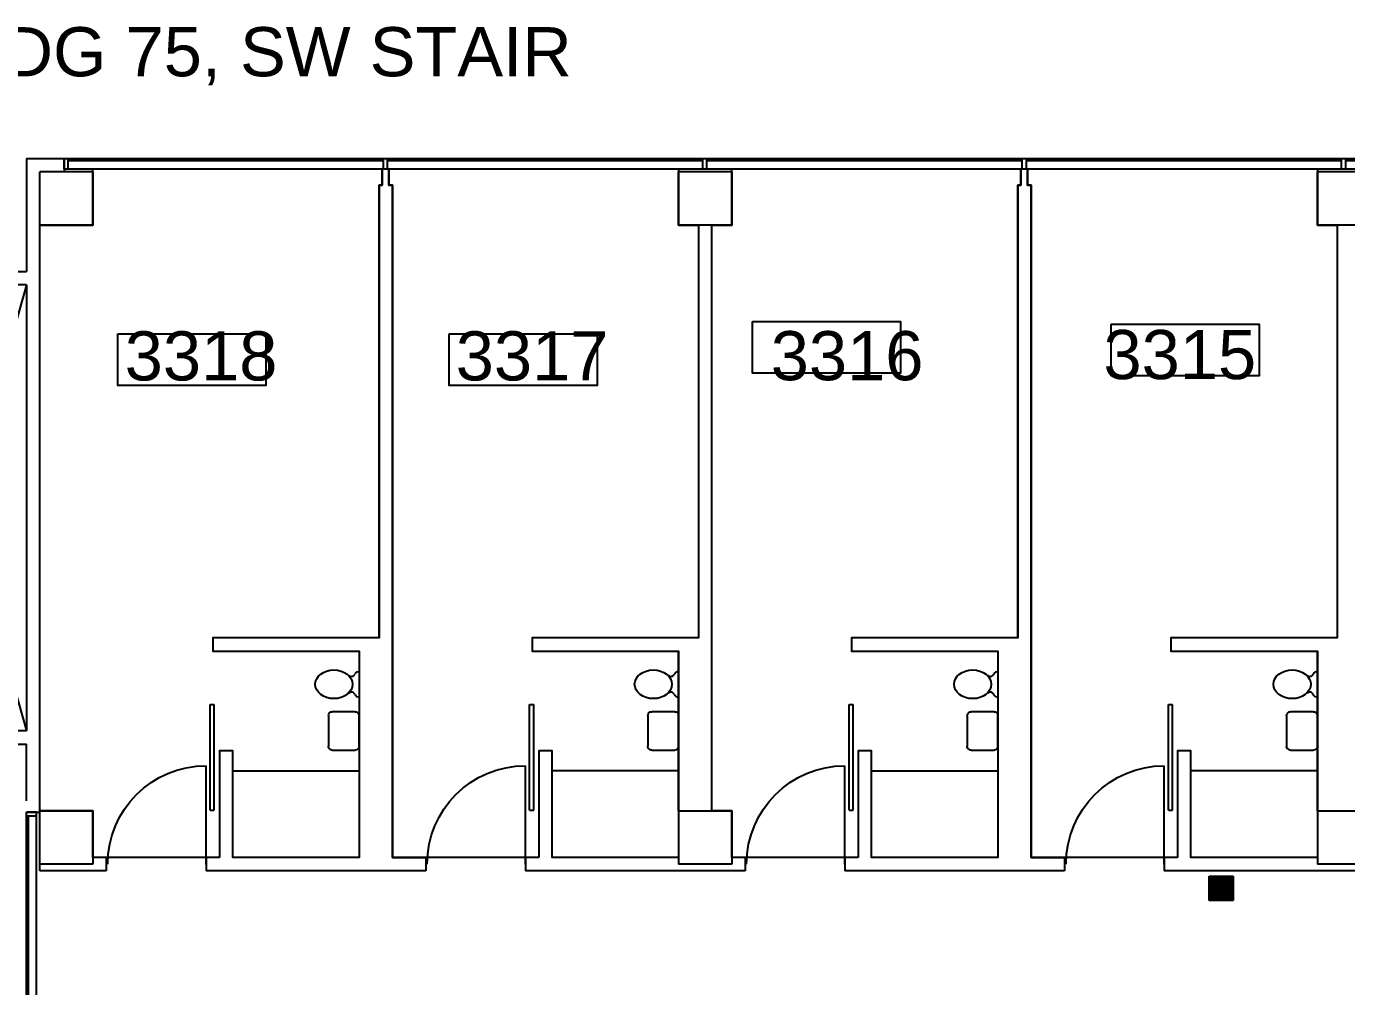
# Model space of a CAD drawing. Extents: x 338 to 7662, y 1527 to 4766.
# Drawn here: x 4640 to 5284, y 4285 to 4754 of the extents above; entities that cross this region are included whole.
import ezdxf

# ---------------------------------------------------------------- set-up
doc = ezdxf.new("R2010")
doc.units = 0
doc.header["$LTSCALE"] = 150
doc.header["$MEASUREMENT"] = 0
doc.layers.get('0').update_dxf_attribs({"linetype": 'CONTINUOUS'})
for name, color, linetype in [('A-ANNO-TEXT-STAIR', 4, 'CONTINUOUS'), ('A-ANNO-TX192', 4, 'CONTINUOUS'), ('A-COLS', 5, 'CONTINUOUS'), ('A-DOOR', 2, 'CONTINUOUS'), ('A-FLOR-PFIX', 2, 'CONTINUOUS'), ('A-GLAZ', 2, 'CONTINUOUS'), ('A-GLAZ-SILL', 1, 'CONTINUOUS'), ('A-SHFT', 1, 'CONTINUOUS'), ('A-WALL-FULL', 6, 'CONTINUOUS'), ('X-MEDGAS', 5, 'CONTINUOUS')]:
    doc.layers.add(name, color=color, linetype=linetype)
doc.styles.add('ARIAL', font='arial.ttf')

# ---------------------------------------------------------------- blocks, each defined once
blk = doc.blocks.new('FIREPULL')
at = {"layer": 'X-MEDGAS'}
for p, q in [((-5.91, 0), (-5.91, 11.81)), ((-5.91, 11.81), (5.91, 11.81)), ((-5.9, 0), (-5.9, 11.81)), ((-5.87, 0), (-5.87, 11.81)), ((-5.84, 0), (-5.84, 11.81)), ((-5.81, 0), (-5.81, 11.81)), ((-5.78, 0), (-5.78, 11.81)), ((-5.75, 0), (-5.75, 11.81)), ((-5.72, 0), (-5.72, 11.81)), ((-5.69, 0), (-5.69, 11.81)), ((-5.65, 0), (-5.65, 11.81)), ((-5.62, 0), (-5.62, 11.81)), ((-5.59, 0), (-5.59, 11.81)), ((-5.56, 0), (-5.56, 11.81)), ((-5.53, 0), (-5.53, 11.81)), ((-5.5, 0), (-5.5, 11.81)), ((-5.47, 0), (-5.47, 11.81)), ((-5.44, 0), (-5.44, 11.81)), ((-5.4, 0), (-5.4, 11.81)), ((-5.37, 0), (-5.37, 11.81)), ((-5.34, 0), (-5.34, 11.81)), ((-5.31, 0), (-5.31, 11.81)), ((-5.28, 0), (-5.28, 11.81)), ((-5.25, 0), (-5.25, 11.81)), ((-5.22, 0), (-5.22, 11.81)), ((-5.19, 0), (-5.19, 11.81)), ((-5.15, 0), (-5.15, 11.81)), ((-5.12, 0), (-5.12, 11.81)), ((-5.09, 0), (-5.09, 11.81)), ((-5.06, 0), (-5.06, 11.81)), ((-5.03, 0), (-5.03, 11.81)), ((-5, 0), (-5, 11.81)), ((-4.97, 0), (-4.97, 11.81)), ((-4.94, 0), (-4.94, 11.81)), ((-4.9, 0), (-4.9, 11.81)), ((-4.87, 0), (-4.87, 11.81)), ((-4.84, 0), (-4.84, 11.81)), ((-4.81, 0), (-4.81, 11.81)), ((-4.78, 0), (-4.78, 11.81)), ((-4.75, 0), (-4.75, 11.81)), ((-4.72, 0), (-4.72, 11.81)), ((-4.69, 0), (-4.69, 11.81)), ((-4.65, 0), (-4.65, 11.81)), ((-4.62, 0), (-4.62, 11.81)), ((-4.59, 0), (-4.59, 11.81)), ((-4.56, 0), (-4.56, 11.81)), ((-4.53, 0), (-4.53, 11.81)), ((-4.5, 0), (-4.5, 11.81)), ((-4.47, 0), (-4.47, 11.81)), ((-4.44, 0), (-4.44, 11.81)), ((-4.4, 0), (-4.4, 11.81)), ((-4.37, 0), (-4.37, 11.81)), ((-4.34, 0), (-4.34, 11.81)), ((-4.31, 0), (-4.31, 11.81)), ((-4.28, 0), (-4.28, 11.81)), ((-4.25, 0), (-4.25, 11.81)), ((-4.22, 0), (-4.22, 11.81)), ((-4.19, 0), (-4.19, 11.81)), ((-4.15, 0), (-4.15, 11.81)), ((-4.12, 0), (-4.12, 11.81)), ((-4.09, 0), (-4.09, 11.81)), ((-4.06, 0), (-4.06, 11.81)), ((-4.03, 0), (-4.03, 11.81)), ((-4, 0), (-4, 11.81)), ((-3.97, 0), (-3.97, 11.81)), ((-3.94, 0), (-3.94, 11.81)), ((-3.9, 0), (-3.9, 11.81)), ((-3.87, 0), (-3.87, 11.81)), ((-3.84, 0), (-3.84, 11.81)), ((-3.81, 0), (-3.81, 11.81)), ((-3.78, 0), (-3.78, 11.81)), ((-3.75, 0), (-3.75, 11.81)), ((-3.72, 0), (-3.72, 11.81)), ((-3.69, 0), (-3.69, 11.81)), ((-3.65, 0), (-3.65, 11.81)), ((-3.62, 0), (-3.62, 11.81)), ((-3.59, 0), (-3.59, 11.81)), ((-3.56, 0), (-3.56, 11.81)), ((-3.53, 0), (-3.53, 11.81)), ((-3.5, 0), (-3.5, 11.81)), ((-3.47, 0), (-3.47, 11.81)), ((-3.44, 0), (-3.44, 11.81)), ((-3.4, 0), (-3.4, 11.81)), ((-3.37, 0), (-3.37, 11.81)), ((-3.34, 0), (-3.34, 11.81)), ((-3.31, 0), (-3.31, 11.81)), ((-3.28, 0), (-3.28, 11.81)), ((-3.25, 0), (-3.25, 11.81)), ((-3.22, 0), (-3.22, 11.81)), ((-3.19, 0), (-3.19, 11.81)), ((-3.15, 0), (-3.15, 11.81)), ((-3.12, 0), (-3.12, 11.81)), ((-3.09, 0), (-3.09, 11.81)), ((-3.06, 0), (-3.06, 11.81)), ((-3.03, 0), (-3.03, 11.81)), ((-3, 0), (-3, 11.81)), ((-2.97, 0), (-2.97, 11.81)), ((-2.94, 0), (-2.94, 11.81)), ((-2.9, 0), (-2.9, 11.81)), ((-2.87, 0), (-2.87, 11.81)), ((-2.84, 0), (-2.84, 11.81)), ((-2.81, 0), (-2.81, 11.81)), ((-2.78, 0), (-2.78, 11.81)), ((-2.75, 0), (-2.75, 11.81)), ((-2.72, 0), (-2.72, 11.81)), ((-2.69, 0), (-2.69, 11.81)), ((-2.65, 0), (-2.65, 11.81)), ((-2.62, 0), (-2.62, 11.81)), ((-2.59, 0), (-2.59, 11.81)), ((-2.56, 0), (-2.56, 11.81)), ((-2.53, 0), (-2.53, 11.81)), ((-2.5, 0), (-2.5, 11.81)), ((-2.47, 0), (-2.47, 11.81)), ((-2.44, 0), (-2.44, 11.81)), ((-2.4, 0), (-2.4, 11.81)), ((-2.37, 0), (-2.37, 11.81)), ((-2.34, 0), (-2.34, 11.81)), ((-2.31, 0), (-2.31, 11.81)), ((-2.28, 0), (-2.28, 11.81)), ((-2.25, 0), (-2.25, 11.81)), ((-2.22, 0), (-2.22, 11.81)), ((-2.19, 0), (-2.19, 11.81)), ((-2.15, 0), (-2.15, 11.81)), ((-2.12, 0), (-2.12, 11.81)), ((-2.09, 0), (-2.09, 11.81)), ((-2.06, 0), (-2.06, 11.81)), ((-2.03, 0), (-2.03, 11.81)), ((-2, 0), (-2, 11.81)), ((-1.97, 0), (-1.97, 11.81)), ((-1.94, 0), (-1.94, 11.81)), ((-1.9, 0), (-1.9, 11.81)), ((-1.87, 0), (-1.87, 11.81)), ((-1.84, 0), (-1.84, 11.81)), ((-1.81, 0), (-1.81, 11.81)), ((-1.78, 0), (-1.78, 11.81)), ((-1.75, 0), (-1.75, 11.81)), ((-1.72, 0), (-1.72, 11.81)), ((-1.69, 0), (-1.69, 11.81)), ((-1.65, 0), (-1.65, 11.81)), ((-1.62, 0), (-1.62, 11.81)), ((-1.59, 0), (-1.59, 11.81)), ((-1.56, 0), (-1.56, 11.81)), ((-1.53, 0), (-1.53, 11.81)), ((-1.5, 0), (-1.5, 11.81)), ((-1.47, 0), (-1.47, 11.81)), ((-1.44, 0), (-1.44, 11.81)), ((-1.4, 0), (-1.4, 11.81)), ((-1.37, 0), (-1.37, 11.81)), ((-1.34, 0), (-1.34, 11.81)), ((-1.31, 0), (-1.31, 11.81)), ((-1.28, 0), (-1.28, 11.81)), ((-1.25, 0), (-1.25, 11.81)), ((-1.22, 0), (-1.22, 11.81)), ((-1.19, 0), (-1.19, 11.81)), ((-1.15, 0), (-1.15, 11.81)), ((-1.12, 0), (-1.12, 11.81)), ((-1.09, 0), (-1.09, 11.81)), ((-1.06, 0), (-1.06, 11.81)), ((-1.03, 0), (-1.03, 11.81)), ((-1, 0), (-1, 11.81)), ((-0.97, 0), (-0.97, 11.81)), ((-0.94, 0), (-0.94, 11.81)), ((-0.9, 0), (-0.9, 11.81)), ((-0.87, 0), (-0.87, 11.81)), ((-0.84, 0), (-0.84, 11.81)), ((-0.81, 0), (-0.81, 11.81)), ((-0.78, 0), (-0.78, 11.81)), ((-0.75, 0), (-0.75, 11.81)), ((-0.72, 0), (-0.72, 11.81)), ((-0.69, 0), (-0.69, 11.81)), ((-0.65, 0), (-0.65, 11.81)), ((-0.62, 0), (-0.62, 11.81)), ((-0.59, 0), (-0.59, 11.81)), ((-0.56, 0), (-0.56, 11.81)), ((-0.53, 0), (-0.53, 11.81)), ((-0.5, 0), (-0.5, 11.81)), ((-0.47, 0), (-0.47, 11.81)), ((-0.44, 0), (-0.44, 11.81)), ((-0.4, 0), (-0.4, 11.81)), ((-0.37, 0), (-0.37, 11.81)), ((-0.34, 0), (-0.34, 11.81)), ((-0.31, 0), (-0.31, 11.81)), ((-0.28, 0), (-0.28, 11.81)), ((-0.25, 0), (-0.25, 11.81)), ((-0.22, 0), (-0.22, 11.81)), ((-0.19, 0), (-0.19, 11.81)), ((-0.15, 0), (-0.15, 11.81)), ((-0.12, 0), (-0.12, 11.81)), ((-0.09, 0), (-0.09, 11.81)), ((-0.06, 0), (-0.06, 11.81)), ((-0.03, 0), (-0.03, 11.81)), ((0, 0), (0, 11.81)), ((0.03, 0), (0.03, 11.81)), ((0.06, 0), (0.06, 11.81)), ((0.1, 0), (0.1, 11.81)), ((0.13, 0), (0.13, 11.81)), ((0.16, 0), (0.16, 11.81)), ((0.19, 0), (0.19, 11.81)), ((0.22, 0), (0.22, 11.81)), ((0.25, 0), (0.25, 11.81)), ((0.28, 0), (0.28, 11.81)), ((0.31, 0), (0.31, 11.81)), ((0.35, 0), (0.35, 11.81)), ((0.38, 0), (0.38, 11.81)), ((0.41, 0), (0.41, 11.81)), ((0.44, 0), (0.44, 11.81)), ((0.47, 0), (0.47, 11.81)), ((0.5, 0), (0.5, 11.81)), ((0.53, 0), (0.53, 11.81)), ((0.56, 0), (0.56, 11.81)), ((0.6, 0), (0.6, 11.81)), ((0.63, 0), (0.63, 11.81)), ((0.66, 0), (0.66, 11.81)), ((0.69, 0), (0.69, 11.81)), ((0.72, 0), (0.72, 11.81)), ((0.75, 0), (0.75, 11.81)), ((0.78, 0), (0.78, 11.81)), ((0.81, 0), (0.81, 11.81)), ((0.85, 0), (0.85, 11.81)), ((0.88, 0), (0.88, 11.81)), ((0.91, 0), (0.91, 11.81)), ((0.94, 0), (0.94, 11.81)), ((0.97, 0), (0.97, 11.81)), ((1, 0), (1, 11.81)), ((1.03, 0), (1.03, 11.81)), ((1.06, 0), (1.06, 11.81)), ((1.1, 0), (1.1, 11.81)), ((1.13, 0), (1.13, 11.81)), ((1.16, 0), (1.16, 11.81)), ((1.19, 0), (1.19, 11.81)), ((1.22, 0), (1.22, 11.81)), ((1.25, 0), (1.25, 11.81)), ((1.28, 0), (1.28, 11.81)), ((1.31, 0), (1.31, 11.81)), ((1.35, 0), (1.35, 11.81)), ((1.38, 0), (1.38, 11.81)), ((1.41, 0), (1.41, 11.81)), ((1.44, 0), (1.44, 11.81)), ((1.47, 0), (1.47, 11.81)), ((1.5, 0), (1.5, 11.81)), ((1.53, 0), (1.53, 11.81)), ((1.56, 0), (1.56, 11.81)), ((1.6, 0), (1.6, 11.81)), ((1.63, 0), (1.63, 11.81)), ((1.66, 0), (1.66, 11.81)), ((1.69, 0), (1.69, 11.81)), ((1.72, 0), (1.72, 11.81)), ((1.75, 0), (1.75, 11.81)), ((1.78, 0), (1.78, 11.81)), ((1.81, 0), (1.81, 11.81)), ((1.85, 0), (1.85, 11.81)), ((1.88, 0), (1.88, 11.81)), ((1.91, 0), (1.91, 11.81)), ((1.94, 0), (1.94, 11.81)), ((1.97, 0), (1.97, 11.81)), ((2, 0), (2, 11.81)), ((2.03, 0), (2.03, 11.81)), ((2.06, 0), (2.06, 11.81)), ((2.1, 0), (2.1, 11.81)), ((2.13, 0), (2.13, 11.81)), ((2.16, 0), (2.16, 11.81)), ((2.19, 0), (2.19, 11.81)), ((2.22, 0), (2.22, 11.81)), ((2.25, 0), (2.25, 11.81)), ((2.28, 0), (2.28, 11.81)), ((2.31, 0), (2.31, 11.81)), ((2.35, 0), (2.35, 11.81)), ((2.38, 0), (2.38, 11.81)), ((2.41, 0), (2.41, 11.81)), ((2.44, 0), (2.44, 11.81)), ((2.47, 0), (2.47, 11.81)), ((2.5, 0), (2.5, 11.81)), ((2.53, 0), (2.53, 11.81)), ((2.56, 0), (2.56, 11.81)), ((2.6, 0), (2.6, 11.81)), ((2.63, 0), (2.63, 11.81)), ((2.66, 0), (2.66, 11.81)), ((2.69, 0), (2.69, 11.81)), ((2.72, 0), (2.72, 11.81)), ((2.75, 0), (2.75, 11.81)), ((2.78, 0), (2.78, 11.81)), ((2.81, 0), (2.81, 11.81)), ((2.85, 0), (2.85, 11.81)), ((2.88, 0), (2.88, 11.81)), ((2.91, 0), (2.91, 11.81)), ((2.94, 0), (2.94, 11.81)), ((2.97, 0), (2.97, 11.81)), ((3, 0), (3, 11.81)), ((3.03, 0), (3.03, 11.81)), ((3.06, 0), (3.06, 11.81)), ((3.1, 0), (3.1, 11.81)), ((3.13, 0), (3.13, 11.81)), ((3.16, 0), (3.16, 11.81)), ((3.19, 0), (3.19, 11.81)), ((3.22, 0), (3.22, 11.81)), ((3.25, 0), (3.25, 11.81)), ((3.28, 0), (3.28, 11.81)), ((3.31, 0), (3.31, 11.81)), ((3.35, 0), (3.35, 11.81)), ((3.38, 0), (3.38, 11.81)), ((3.41, 0), (3.41, 11.81)), ((3.44, 0), (3.44, 11.81)), ((3.47, 0), (3.47, 11.81)), ((3.5, 0), (3.5, 11.81)), ((3.53, 0), (3.53, 11.81)), ((3.56, 0), (3.56, 11.81)), ((3.6, 0), (3.6, 11.81)), ((3.63, 0), (3.63, 11.81)), ((3.66, 0), (3.66, 11.81)), ((3.69, 0), (3.69, 11.81)), ((3.72, 0), (3.72, 11.81)), ((3.75, 0), (3.75, 11.81)), ((3.78, 0), (3.78, 11.81)), ((3.81, 0), (3.81, 11.81)), ((3.85, 0), (3.85, 11.81)), ((3.88, 0), (3.88, 11.81)), ((3.91, 0), (3.91, 11.81)), ((3.94, 0), (3.94, 11.81)), ((3.97, 0), (3.97, 11.81)), ((4, 0), (4, 11.81)), ((4.03, 0), (4.03, 11.81)), ((4.06, 0), (4.06, 11.81)), ((4.1, 0), (4.1, 11.81)), ((4.13, 0), (4.13, 11.81)), ((4.16, 0), (4.16, 11.81)), ((4.19, 0), (4.19, 11.81)), ((4.22, 0), (4.22, 11.81)), ((4.25, 0), (4.25, 11.81)), ((4.28, 0), (4.28, 11.81)), ((4.31, 0), (4.31, 11.81)), ((4.35, 0), (4.35, 11.81)), ((4.38, 0), (4.38, 11.81)), ((4.41, 0), (4.41, 11.81)), ((4.44, 0), (4.44, 11.81)), ((4.47, 0), (4.47, 11.81)), ((4.5, 0), (4.5, 11.81)), ((4.53, 0), (4.53, 11.81)), ((4.56, 0), (4.56, 11.81)), ((4.6, 0), (4.6, 11.81)), ((4.63, 0), (4.63, 11.81)), ((4.66, 0), (4.66, 11.81)), ((4.69, 0), (4.69, 11.81)), ((4.72, 0), (4.72, 11.81)), ((4.75, 0), (4.75, 11.81)), ((4.78, 0), (4.78, 11.81)), ((4.81, 0), (4.81, 11.81)), ((4.85, 0), (4.85, 11.81)), ((4.88, 0), (4.88, 11.81)), ((4.91, 0), (4.91, 11.81)), ((4.94, 0), (4.94, 11.81)), ((4.97, 0), (4.97, 11.81)), ((5, 0), (5, 11.81)), ((5.03, 0), (5.03, 11.81)), ((5.06, 0), (5.06, 11.81)), ((5.1, 0), (5.1, 11.81)), ((5.13, 0), (5.13, 11.81)), ((5.16, 0), (5.16, 11.81)), ((5.19, 0), (5.19, 11.81)), ((5.22, 0), (5.22, 11.81)), ((5.25, 0), (5.25, 11.81)), ((5.28, 0), (5.28, 11.81)), ((5.31, 0), (5.31, 11.81)), ((5.35, 0), (5.35, 11.81)), ((5.38, 0), (5.38, 11.81)), ((5.41, 0), (5.41, 11.81)), ((5.44, 0), (5.44, 11.81)), ((5.47, 0), (5.47, 11.81)), ((5.5, 0), (5.5, 11.81)), ((5.53, 0), (5.53, 11.81)), ((5.56, 0), (5.56, 11.81)), ((5.6, 0), (5.6, 11.81)), ((5.63, 0), (5.63, 11.81)), ((5.66, 0), (5.66, 11.81)), ((5.69, 0), (5.69, 11.81)), ((5.72, 0), (5.72, 11.81)), ((5.75, 0), (5.75, 11.81)), ((5.78, 0), (5.78, 11.81)), ((5.81, 0), (5.81, 11.81)), ((5.85, 0), (5.85, 11.81)), ((5.88, 0), (5.88, 11.81)), ((5.91, 11.81), (5.91, 0)), ((5.91, 0), (-5.91, 0))]:
    blk.add_line(p, q, dxfattribs=at)
blk = doc.blocks.new('window')
at = {"layer": 'A-GLAZ'}
for p, q in [((0, 5), (0, 0)), ((2, 5), (2, 0)), ((2, 1), (156, 1))]:
    blk.add_line(p, q, dxfattribs=at)
at = {"layer": 'A-GLAZ', "linetype": 'Continuous'}
for p, q in [((0, 5), (2, 5)), ((0, 0), (2, 0))]:
    blk.add_line(p, q, dxfattribs=at)
at = {"layer": 'A-GLAZ-SILL'}
for p, q in [((2, 5), (156, 5)), ((2, 0), (156, 0))]:
    blk.add_line(p, q, dxfattribs=at)

msp = doc.modelspace()

# ---------------------------------------------------------------- linework, layer by layer
at = {"layer": 'A-COLS', "linetype": 'Continuous'}
for p, q in [((4672, 4683), (4646, 4683)), ((4646, 4657), (4646, 4683)), ((4984, 4683), (4958, 4683)), ((5296, 4683), (5270, 4683)), ((4646, 4345), (4646, 4371)), ((4958, 4371), (4958, 4345)), ((5270, 4371), (5270, 4345))]:
    msp.add_line(p, q, dxfattribs=at)
at = {"layer": 'A-COLS'}
for p, q in [((4672, 4683), (4672, 4657)), ((4958, 4657), (4958, 4683)), ((4984, 4683), (4984, 4657)), ((5270, 4657), (5270, 4683)), ((4672, 4657), (4646, 4657)), ((4984, 4657), (4958, 4657)), ((5296, 4657), (5270, 4657)), ((4646, 4371), (4672, 4371)), ((4672, 4371), (4672, 4345)), ((4958, 4371), (4984, 4371)), ((4984, 4371), (4984, 4345)), ((5270, 4371), (5296, 4371)), ((4672, 4345), (4646, 4345)), ((4984, 4345), (4958, 4345)), ((5296, 4345), (5270, 4345))]:
    msp.add_line(p, q, dxfattribs=at)
at = {"layer": 'A-DOOR'}
for p, q in [((4729.27, 4371.25), (4729.27, 4422.92)), ((4729.27, 4422.92), (4731.27, 4422.92)), ((4731.27, 4371.25), (4731.27, 4422.92)), ((4885.27, 4371.25), (4885.27, 4422.92)), ((4885.27, 4422.92), (4887.27, 4422.92)), ((4887.27, 4371.25), (4887.27, 4422.92)), ((5041.27, 4371.25), (5041.27, 4422.92)), ((5041.27, 4422.92), (5043.27, 4422.92)), ((5043.27, 4371.25), (5043.27, 4422.92)), ((5197.27, 4422.92), (5199.27, 4422.92)), ((5197.27, 4371.25), (5197.27, 4422.92)), ((5199.27, 4371.25), (5199.27, 4422.92)), ((4727.25, 4345), (4727.25, 4393)), ((4883.25, 4345), (4883.25, 4393)), ((5039.25, 4345), (5039.25, 4393)), ((5195.25, 4345), (5195.25, 4393)), ((4729.27, 4371.25), (4731.27, 4371.25)), ((4885.27, 4371.25), (4887.27, 4371.25)), ((5041.27, 4371.25), (5043.27, 4371.25)), ((5197.27, 4371.25), (5199.27, 4371.25))]:
    msp.add_line(p, q, dxfattribs=at)
at = {"layer": 'A-DOOR', "extrusion": (0, 0, -1)}
for centre in [(4727.25, 4345), (4883.25, 4345), (5039.25, 4345), (5195.25, 4345)]:
    msp.add_ellipse(centre, major_axis=(-33.94, 33.94), ratio=1, start_param=5.497787, end_param=7.068583, dxfattribs=at)
at = {"layer": 'A-FLOR-PFIX'}
for p, q in [((4802, 4438.75), (4802, 4426.75)), ((4958, 4438.75), (4958, 4426.75)), ((5114, 4438.75), (5114, 4426.75)), ((5270, 4438.75), (5270, 4426.75)), ((4787, 4417.5), (4787, 4402.5)), ((4800.12, 4419.38), (4788.88, 4419.38)), ((4802, 4402.5), (4802, 4417.5)), ((4943, 4417.5), (4943, 4402.5)), ((4956.12, 4419.38), (4944.88, 4419.38)), ((4958, 4402.5), (4958, 4417.5)), ((5099, 4417.5), (5099, 4402.5)), ((5112.12, 4419.38), (5100.88, 4419.38)), ((5114, 4402.5), (5114, 4417.5)), ((5255, 4417.5), (5255, 4402.5)), ((5268.12, 4419.38), (5256.88, 4419.38)), ((5270, 4402.5), (5270, 4417.5)), ((4788.88, 4400.62), (4800.12, 4400.62)), ((4944.88, 4400.62), (4956.12, 4400.62)), ((5100.88, 4400.62), (5112.12, 4400.62)), ((5256.88, 4400.62), (5268.12, 4400.62)), ((4740.25, 4390.5), (4802, 4390.5)), ((4958, 4390.5), (4896.25, 4390.5)), ((5052.25, 4390.5), (5114, 4390.5)), ((5270, 4390.5), (5208.25, 4390.5))]:
    msp.add_line(p, q, dxfattribs=at)
for centre, radius, start, end in [((4798.3, 4438.45), 1.83, 224.34402, 337.6996), ((4801.5, 4437.25), 1.58, 71.56505, 161.56505), ((4954.3, 4438.45), 1.83, 224.34402, 337.6996), ((4957.5, 4437.25), 1.58, 71.56505, 161.56505), ((5110.3, 4438.45), 1.83, 224.34402, 337.6996), ((5113.5, 4437.25), 1.58, 71.56505, 161.56505), ((5266.3, 4438.45), 1.83, 224.34402, 337.6996), ((5269.5, 4437.25), 1.58, 71.56505, 161.56505), ((4798.33, 4427.08), 1.79, 21.79875, 138.25713), ((4801.5, 4428.25), 1.58, 198.43495, 288.43495), ((4954.33, 4427.08), 1.79, 21.79875, 138.25713), ((4957.5, 4428.25), 1.58, 198.43495, 288.43495), ((5110.33, 4427.08), 1.79, 21.79875, 138.25713), ((5113.5, 4428.25), 1.58, 198.43495, 288.43495), ((5266.33, 4427.08), 1.79, 21.79875, 138.25713), ((5269.5, 4428.25), 1.58, 198.43495, 288.43495)]:
    msp.add_arc(centre, radius, start, end, dxfattribs=at)
for centre in [(4789.67, 4432.75), (4945.67, 4432.75), (5101.67, 4432.75), (5257.67, 4432.75)]:
    msp.add_ellipse(centre, major_axis=(9.1, 0), ratio=0.769231, dxfattribs=at)
at = {"layer": 'A-FLOR-PFIX', "extrusion": (0, 0, -1)}
for centre, start_param, end_param in [((4788.88, 4417.5), 3.926991, 5.497787), ((4800.12, 4417.5), 5.497787, 7.068583), ((4944.88, 4417.5), 3.926991, 5.497787), ((4956.12, 4417.5), 5.497787, 7.068583), ((5100.88, 4417.5), 3.926991, 5.497787), ((5112.12, 4417.5), 5.497787, 7.068583), ((5256.88, 4417.5), 3.926991, 5.497787), ((5268.12, 4417.5), 5.497787, 7.068583), ((4788.88, 4402.5), 2.356194, 3.926991), ((4800.12, 4402.5), 0.785398, 2.356194), ((4944.88, 4402.5), 2.356194, 3.926991), ((4956.12, 4402.5), 0.785398, 2.356194), ((5100.88, 4402.5), 2.356194, 3.926991), ((5112.12, 4402.5), 0.785398, 2.356194), ((5256.88, 4402.5), 2.356194, 3.926991), ((5268.12, 4402.5), 0.785398, 2.356194)]:
    msp.add_ellipse(centre, major_axis=(1.33, 1.33), ratio=1, start_param=start_param, end_param=end_param, dxfattribs=at)
at = {"layer": 'A-GLAZ'}
for p, q in [((4644.5, 4370.38), (4639.5, 4370.38)), ((4644.5, 4368.38), (4639.5, 4368.38))]:
    msp.add_line(p, q, dxfattribs=at)
at = {"layer": 'A-GLAZ', "linetype": 'Continuous'}
for p, q in [((4639.5, 4368.38), (4639.5, 4370.38)), ((4644.5, 4368.38), (4644.5, 4370.38))]:
    msp.add_line(p, q, dxfattribs=at)
at = {"layer": 'A-SHFT'}
for p, q in [((4577.75, 4627.75), (4639.5, 4410)), ((4639.5, 4627.75), (4577.75, 4410))]:
    msp.add_line(p, q, dxfattribs=at)
at = {"layer": 'A-WALL-FULL'}
for p, q in [((4639.5, 4689.5), (4639.5, 4634.25)), ((4639.5, 4689.5), (4657.87, 4689.5)), ((4657.87, 4689.5), (4657.87, 4683)), ((4813.25, 4676.5), (4813.25, 4684.5)), ((4813.25, 4684.5), (4816.5, 4684.5)), ((4816.5, 4684.5), (4816.5, 4676.5)), ((5125.25, 4676.5), (5125.25, 4684.5)), ((5125.25, 4684.5), (5128.5, 4684.5)), ((5128.5, 4684.5), (5128.5, 4676.5)), ((4811.75, 4455.5), (4811.75, 4676.5)), ((4811.75, 4676.5), (4813.25, 4676.5)), ((4816.5, 4676.5), (4818.25, 4676.5)), ((4818.25, 4676.5), (4818.25, 4348.25)), ((5123.75, 4455.5), (5123.75, 4676.5)), ((5123.75, 4676.5), (5125.25, 4676.5)), ((5128.5, 4676.5), (5130.25, 4676.5)), ((5130.25, 4676.5), (5130.25, 4348.25)), ((4646, 4370.38), (4646, 4657)), ((4967.75, 4657), (4967.75, 4455.5)), ((4974.25, 4371), (4974.25, 4657)), ((5279.75, 4657), (5279.75, 4455.5)), ((4577.76, 4634.25), (4639.5, 4634.25)), ((4639.5, 4627.75), (4577.75, 4627.75)), ((4639.5, 4627.75), (4639.5, 4410)), ((4730.5, 4455.5), (4730.5, 4449)), ((4811.75, 4455.5), (4730.5, 4455.5)), ((4886.5, 4455.5), (4886.5, 4449)), ((4967.75, 4455.5), (4886.5, 4455.5)), ((5123.75, 4455.5), (5042.5, 4455.5)), ((5042.5, 4455.5), (5042.5, 4449)), ((5279.75, 4455.5), (5198.5, 4455.5)), ((5198.5, 4455.5), (5198.5, 4449)), ((4730.5, 4449), (4802, 4449)), ((4802, 4449), (4802, 4348.25)), ((4886.5, 4449), (4958, 4449)), ((4958, 4371), (4958, 4449)), ((5042.5, 4449), (5114, 4449)), ((5114, 4449), (5114, 4348.25)), ((5198.5, 4449), (5270, 4449)), ((5270, 4371), (5270, 4449)), ((4639.5, 4410), (4577.75, 4410)), ((4516, 4403.5), (4639.5, 4403.5)), ((4639.5, 4375.88), (4639.5, 4403.5)), ((4733.75, 4400.25), (4733.75, 4348.25)), ((4740.25, 4400.25), (4733.75, 4400.25)), ((4740.25, 4348.25), (4740.25, 4400.25)), ((4896.25, 4400.25), (4889.75, 4400.25)), ((4889.75, 4400.25), (4889.75, 4348.25)), ((4896.25, 4348.25), (4896.25, 4400.25)), ((5052.25, 4400.25), (5045.75, 4400.25)), ((5045.75, 4400.25), (5045.75, 4348.25)), ((5052.25, 4348.25), (5052.25, 4400.25)), ((5201.75, 4400.25), (5201.75, 4348.25)), ((5208.25, 4400.25), (5201.75, 4400.25)), ((5208.25, 4348.25), (5208.25, 4400.25)), ((4639.5, 4370.38), (4646, 4370.38)), ((4678.5, 4348.25), (4672, 4348.25)), ((4678.5, 4348.25), (4678.5, 4341.75)), ((4727.25, 4348.25), (4727.25, 4341.75)), ((4733.75, 4348.25), (4727.25, 4348.25)), ((4802, 4348.25), (4740.25, 4348.25)), ((4818.25, 4348.25), (4834.5, 4348.25)), ((4834.5, 4348.25), (4834.5, 4341.75)), ((4889.75, 4348.25), (4883.25, 4348.25)), ((4883.25, 4348.25), (4883.25, 4341.75)), ((4958, 4348.25), (4896.25, 4348.25)), ((4990.5, 4348.25), (4984, 4348.25)), ((4990.5, 4348.25), (4990.5, 4341.75)), ((5045.75, 4348.25), (5039.25, 4348.25)), ((5039.25, 4348.25), (5039.25, 4341.75)), ((5114, 4348.25), (5052.25, 4348.25)), ((5130.25, 4348.25), (5146.5, 4348.25)), ((5146.5, 4348.25), (5146.5, 4341.75)), ((5195.25, 4348.25), (5195.25, 4341.75)), ((5201.75, 4348.25), (5195.25, 4348.25)), ((5270, 4348.25), (5208.25, 4348.25)), ((4646, 4341.75), (4646, 4345)), ((4678.5, 4341.75), (4646, 4341.75)), ((4834.5, 4341.75), (4727.25, 4341.75)), ((4990.5, 4341.75), (4883.25, 4341.75)), ((5146.5, 4341.75), (5039.25, 4341.75)), ((5302.5, 4341.75), (5195.25, 4341.75))]:
    msp.add_line(p, q, dxfattribs=at)
at = {"layer": 'X-MEDGAS'}
for points in [[(4733.75, 4348.25), (4672, 4348.25), (4672, 4371), (4646, 4371), (4646, 4657), (4672, 4657), (4672, 4684.5), (4813.25, 4684.5), (4813.25, 4676.5), (4811.75, 4676.5), (4811.75, 4455.5), (4730.5, 4455.5), (4730.5, 4449), (4802, 4449), (4802, 4348.25), (4740.25, 4348.25), (4740.25, 4400.25), (4733.75, 4400.25)], [(4889.75, 4348.25), (4818.25, 4348.25), (4818.25, 4676.5), (4816.5, 4676.5), (4816.5, 4684.5), (4958, 4684.5), (4958, 4657), (4967.75, 4657), (4967.75, 4455.5), (4886.5, 4455.5), (4886.5, 4449), (4958, 4449), (4958, 4348.25), (4896.25, 4348.25), (4896.25, 4400.25), (4889.75, 4400.25)], [(5045.75, 4348.25), (4984, 4348.25), (4984, 4371), (4974.25, 4371), (4974.25, 4657), (4984, 4657), (4984, 4684.5), (5125.25, 4684.5), (5125.25, 4676.5), (5123.75, 4676.5), (5123.75, 4455.5), (5042.5, 4455.5), (5042.5, 4449), (5114, 4449), (5114, 4348.25), (5052.25, 4348.25), (5052.25, 4400.25), (5045.75, 4400.25)], [(5201.75, 4348.25), (5130.25, 4348.25), (5130.25, 4676.5), (5128.5, 4676.5), (5128.5, 4684.5), (5270, 4684.5), (5270, 4657), (5279.75, 4657), (5279.75, 4455.5), (5198.5, 4455.5), (5198.5, 4449), (5270, 4449), (5270, 4348.25), (5208.25, 4348.25), (5208.25, 4400.25), (5201.75, 4400.25)], [(4684.2, 4603.9), (4756.5, 4603.9), (4756.5, 4578.71), (4684.2, 4578.71)], [(4846.05, 4603.9), (4918.34, 4603.9), (4918.34, 4578.71), (4846.05, 4578.71)], [(4994.09, 4609.86), (5066.38, 4609.86), (5066.38, 4584.68), (4994.09, 4584.68)], [(5169.32, 4608.54), (5241.62, 4608.54), (5241.62, 4583.35), (5169.32, 4583.35)]]:
    msp.add_lwpolyline(points, close=True, dxfattribs=at)

# ---------------------------------------------------------------- block references
at = {"xscale": -1, "rotation": 179.9999999999998}
for p in [(4657.87, 4689.5), (4813.87, 4689.5), (4969.87, 4689.5), (5125.87, 4689.5), (5281.87, 4689.5)]:
    msp.add_blockref('window', p, dxfattribs=at)
at = {"layer": 'A-WALL-FULL', "xscale": -1, "rotation": 270}
msp.add_blockref('window', (4639.5, 4212.38), dxfattribs=at)
at = {"layer": 'X-MEDGAS'}
msp.add_blockref('FIREPULL', (5223, 4327.26), dxfattribs=at)

# ---------------------------------------------------------------- texts
at = {"layer": 'A-ANNO-TEXT-STAIR', "style": 'ARIAL'}
msp.add_text('BLDG 75, SW STAIR', height=24, dxfattribs=at).set_placement((4587.3, 4729.62))
at = {"layer": 'A-ANNO-TX192', "style": 'ARIAL'}
for s, p in [('3318', (4687.52, 4581.11)), ('3317', (4849.19, 4581.11)), ('3316', (5003.04, 4581.21)), ('3315', (5165.54, 4581.76))]:
    msp.add_text(s, height=24, dxfattribs=at).set_placement(p)

doc.saveas('drawing.dxf')
